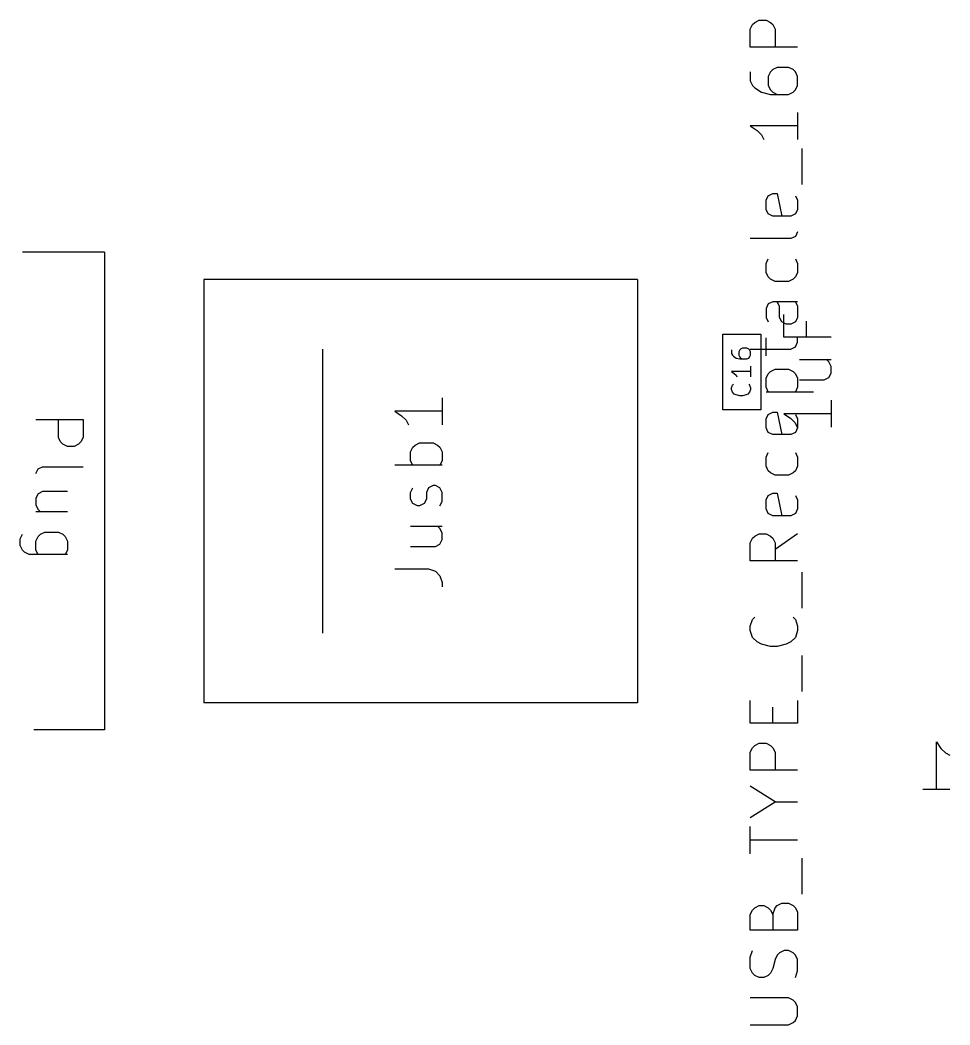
# Model space of a CAD drawing. Extents: x -8 to 301, y -173 to 11.
# Drawn here: x -4.09 to 15.57, y -10.28 to 10.96 of the extents above; entities that cross this region are included whole.
import ezdxf

# ---------------------------------------------------------------- set-up
doc = ezdxf.new("R2010")
doc.units = 0
doc.layers.add('BLACK', color=7, linetype='CONTINUOUS')

msp = doc.modelspace()

# ---------------------------------------------------------------- linework, layer by layer
at = {"layer": 'BLACK', "linetype": 'CONTINUOUS'}
for p, q in [((11.347319, 10.767382), (11.394938, 10.86262)), ((11.394938, 10.86262), (11.442557, 10.910239)), ((11.442557, 10.910239), (11.537795, 10.957858)), ((11.537795, 10.957858), (11.680652, 10.957858)), ((11.680652, 10.957858), (11.77589, 10.910239)), ((11.77589, 10.910239), (11.823509, 10.86262)), ((11.823509, 10.86262), (11.871128, 10.767382)), ((11.347319, 10.38643), (11.347319, 10.767382)), ((11.871128, 10.767382), (11.871128, 10.38643)), ((12.347319, 10.38643), (11.347319, 10.38643)), ((11.347319, 9.86262), (11.347319, 9.672144)), ((11.77589, 9.86262), (11.728271, 9.767382)), ((11.823509, 9.910239), (11.77589, 9.86262)), ((11.918747, 9.957858), (11.823509, 9.910239)), ((12.156842, 9.957858), (11.918747, 9.957858)), ((12.25208, 9.910239), (12.156842, 9.957858)), ((12.2997, 9.86262), (12.25208, 9.910239)), ((12.347319, 9.767382), (12.2997, 9.86262)), ((11.347319, 9.672144), (11.394938, 9.576906)), ((11.394938, 9.576906), (11.442557, 9.529287)), ((11.728271, 9.767382), (11.728271, 9.576906)), ((11.728271, 9.576906), (11.77589, 9.481668)), ((12.2997, 9.481668), (12.347319, 9.576906)), ((12.347319, 9.576906), (12.347319, 9.767382)), ((11.442557, 9.529287), (11.585414, 9.434049)), ((11.585414, 9.434049), (11.77589, 9.38643)), ((11.77589, 9.481668), (11.823509, 9.434049)), ((11.77589, 9.38643), (12.156842, 9.38643)), ((11.823509, 9.434049), (11.918747, 9.38643)), ((12.156842, 9.38643), (12.25208, 9.434049)), ((12.25208, 9.434049), (12.2997, 9.481668)), ((12.347319, 9.005477), (12.347319, 8.434049)), ((12.347319, 8.719763), (11.347319, 8.719763)), ((11.347319, 8.719763), (11.490176, 8.624525)), ((11.490176, 8.624525), (11.585414, 8.529287)), ((11.585414, 8.529287), (11.633033, 8.434049)), ((12.442557, 7.481668), (12.442557, 8.243572)), ((11.680652, 7.148334), (11.728271, 7.243572)), ((11.728271, 7.243572), (11.823509, 7.291191)), ((11.823509, 7.291191), (11.918747, 7.291191)), ((11.918747, 7.291191), (12.013985, 6.815001)), ((12.2997, 7.243572), (12.347319, 7.148334)), ((11.680652, 6.957858), (11.680652, 7.148334)), ((12.347319, 7.148334), (12.347319, 6.957858)), ((11.728271, 6.86262), (11.680652, 6.957858)), ((11.823509, 6.815001), (11.728271, 6.86262)), ((12.204461, 6.815001), (11.823509, 6.815001)), ((12.2997, 6.86262), (12.204461, 6.815001)), ((12.347319, 6.957858), (12.2997, 6.86262)), ((12.2997, 6.386429), (12.204461, 6.33881)), ((12.347319, 6.481667), (12.2997, 6.386429)), ((12.204461, 6.33881), (11.347319, 6.33881)), ((-2.3075, 6.055), (-4.0375, 6.055)), ((-2.3075, 6.055), (-2.3075, -4.045)), ((11.680652, 5.815), (11.728271, 5.910238)), ((11.680652, 5.624524), (11.680652, 5.815)), ((12.2997, 5.910238), (12.347319, 5.815)), ((12.347319, 5.815), (12.347319, 5.624524)), ((11.728271, 5.529286), (11.680652, 5.624524)), ((11.77589, 5.481667), (11.728271, 5.529286)), ((12.2997, 5.529286), (12.25208, 5.481667)), ((12.347319, 5.624524), (12.2997, 5.529286)), ((-0.2075, 5.475), (-0.2075, -3.475)), ((8.9625, 5.475), (-0.2075, 5.475)), ((8.9625, 5.475), (8.9625, -3.475)), ((11.871128, 5.434048), (11.77589, 5.481667)), ((12.156842, 5.434048), (11.871128, 5.434048)), ((12.25208, 5.481667), (12.156842, 5.434048)), ((11.728271, 4.957857), (11.680652, 4.862619)), ((11.823509, 5.005476), (11.728271, 4.957857)), ((12.347319, 5.005476), (11.823509, 5.005476)), ((11.966366, 4.910238), (11.918747, 5.005476)), ((11.966366, 4.672143), (11.966366, 4.910238)), ((12.2997, 5.005476), (12.347319, 4.910238)), ((12.347319, 4.910238), (12.347319, 4.672143)), ((11.680652, 4.862619), (11.680652, 4.672143)), ((12.054819, 4.258095), (12.054819, 4.734285)), ((11.680652, 4.672143), (11.728271, 4.576905)), ((12.013985, 4.576905), (11.966366, 4.672143)), ((12.109223, 4.529286), (12.013985, 4.576905)), ((12.204461, 4.529286), (12.109223, 4.529286)), ((12.2997, 4.576905), (12.204461, 4.529286)), ((12.347319, 4.672143), (12.2997, 4.576905)), ((12.531009, 4.591428), (12.531009, 4.258095)), ((10.77, 2.72), (10.77, 4.32)), ((10.77, 4.32), (11.57, 4.32)), ((11.57, 4.32), (11.57, 2.72)), ((13.054819, 4.258095), (12.054819, 4.258095)), ((11.680652, 3.862619), (11.680652, 4.243571)), ((12.204461, 4.005476), (12.2997, 4.053095)), ((12.2997, 4.053095), (12.347319, 4.148333)), ((12.347319, 4.148333), (12.347319, 4.243571)), ((2.3025, 4), (2.3025, -2)), ((10.951927, 3.986666), (10.951927, 3.910476)), ((10.951927, 3.910476), (10.970975, 3.87238)), ((10.970975, 3.87238), (10.990022, 3.853333)), ((10.990022, 3.853333), (11.047165, 3.815238)), ((11.123356, 3.986666), (11.104308, 3.948571)), ((11.104308, 3.948571), (11.104308, 3.87238)), ((11.104308, 3.87238), (11.123356, 3.834285)), ((11.142403, 4.005714), (11.123356, 3.986666)), ((11.123356, 3.834285), (11.142403, 3.815238)), ((11.180499, 4.024761), (11.142403, 4.005714)), ((11.275737, 4.024761), (11.180499, 4.024761)), ((11.313832, 4.005714), (11.275737, 4.024761)), ((11.33288, 3.986666), (11.313832, 4.005714)), ((11.313832, 3.815238), (11.33288, 3.834285)), ((11.351927, 3.948571), (11.33288, 3.986666)), ((11.33288, 3.834285), (11.351927, 3.87238)), ((11.347319, 4.005476), (12.204461, 4.005476)), ((11.351927, 3.87238), (11.351927, 3.948571)), ((11.047165, 3.815238), (11.123356, 3.79619)), ((11.123356, 3.79619), (11.275737, 3.79619)), ((11.142403, 3.815238), (11.180499, 3.79619)), ((11.275737, 3.79619), (11.313832, 3.815238)), ((11.351927, 3.643809), (11.351927, 3.415238)), ((12.388152, 3.781904), (13.054819, 3.781904)), ((13.0072, 3.734285), (12.95958, 3.781904)), ((13.054819, 3.639047), (13.0072, 3.734285)), ((13.054819, 3.49619), (13.054819, 3.639047)), ((11.351927, 3.529524), (10.951927, 3.529524)), ((10.951927, 3.529524), (11.00907, 3.491428)), ((11.00907, 3.491428), (11.047165, 3.453333)), ((11.047165, 3.453333), (11.066213, 3.415238)), ((11.680652, 3.386428), (11.728271, 3.481666)), ((11.728271, 3.481666), (11.77589, 3.529285)), ((11.77589, 3.529285), (11.871128, 3.576904)), ((11.871128, 3.576904), (12.156842, 3.576904)), ((12.156842, 3.576904), (12.25208, 3.529285)), ((12.25208, 3.529285), (12.2997, 3.481666)), ((12.2997, 3.481666), (12.347319, 3.386428)), ((12.911961, 3.353333), (13.0072, 3.400952)), ((13.0072, 3.400952), (13.054819, 3.49619)), ((10.951927, 3.186667), (10.970975, 3.243809)), ((10.951927, 3.148571), (10.951927, 3.186667)), ((10.970975, 3.243809), (10.990022, 3.262857)), ((11.313832, 3.262857), (11.33288, 3.243809)), ((11.33288, 3.243809), (11.351927, 3.186667)), ((11.351927, 3.186667), (11.351927, 3.148571)), ((11.680652, 3.195952), (11.680652, 3.386428)), ((11.728271, 3.100714), (11.680652, 3.195952)), ((12.347319, 3.195952), (12.2997, 3.100714)), ((12.347319, 3.386428), (12.347319, 3.195952)), ((12.388152, 3.353333), (12.911961, 3.353333)), ((4.832319, 2.97619), (4.832319, 2.404762)), ((10.970975, 3.091428), (10.951927, 3.148571)), ((11.00907, 3.053333), (10.970975, 3.091428)), ((11.047165, 3.034286), (11.00907, 3.053333)), ((11.123356, 3.015238), (11.047165, 3.034286)), ((11.180499, 3.015238), (11.123356, 3.015238)), ((11.256689, 3.034286), (11.180499, 3.015238)), ((11.294784, 3.053333), (11.256689, 3.034286)), ((11.33288, 3.091428), (11.294784, 3.053333)), ((11.351927, 3.148571), (11.33288, 3.091428)), ((11.680652, 3.100714), (12.680652, 3.100714)), ((13.054819, 2.924761), (13.054819, 2.353333)), ((4.832319, 2.690476), (3.832319, 2.690476)), ((3.832319, 2.690476), (3.975176, 2.595238)), ((3.975176, 2.595238), (4.070414, 2.5)), ((11.57, 2.72), (10.77, 2.72)), ((11.680652, 2.529285), (11.728271, 2.624523)), ((11.728271, 2.624523), (11.823509, 2.672142)), ((11.823509, 2.672142), (11.918747, 2.672142)), ((11.918747, 2.672142), (12.013985, 2.195952)), ((13.054819, 2.639047), (12.054819, 2.639047)), ((12.054819, 2.639047), (12.197676, 2.543809)), ((12.2997, 2.624523), (12.347319, 2.529285)), ((-3.757319, 2.51822), (-2.757319, 2.51822)), ((-3.281128, 2.137268), (-3.281128, 2.51822)), ((-2.757319, 2.51822), (-2.757319, 2.137268)), ((4.070414, 2.5), (4.118033, 2.404762)), ((11.680652, 2.338809), (11.680652, 2.529285)), ((11.728271, 2.243571), (11.680652, 2.338809)), ((12.197676, 2.543809), (12.292914, 2.448571)), ((12.292914, 2.448571), (12.340533, 2.353333)), ((12.347319, 2.338809), (12.2997, 2.243571)), ((12.347319, 2.529285), (12.347319, 2.338809)), ((-3.233509, 2.04203), (-3.281128, 2.137268)), ((-2.757319, 2.137268), (-2.804938, 2.04203)), ((11.823509, 2.195952), (11.728271, 2.243571)), ((12.204461, 2.195952), (11.823509, 2.195952)), ((12.2997, 2.243571), (12.204461, 2.195952)), ((-3.18589, 1.994411), (-3.233509, 2.04203)), ((-3.090652, 1.946792), (-3.18589, 1.994411)), ((-2.947795, 1.946792), (-3.090652, 1.946792)), ((-2.852557, 1.994411), (-2.947795, 1.946792)), ((-2.804938, 2.04203), (-2.852557, 1.994411)), ((4.165652, 1.833333), (4.213271, 1.928571)), ((4.213271, 1.928571), (4.26089, 1.97619)), ((4.26089, 1.97619), (4.356128, 2.023809)), ((4.356128, 2.023809), (4.641842, 2.023809)), ((4.641842, 2.023809), (4.73708, 1.97619)), ((4.73708, 1.97619), (4.7847, 1.928571)), ((4.7847, 1.928571), (4.832319, 1.833333)), ((4.165652, 1.642857), (4.165652, 1.833333)), ((4.832319, 1.833333), (4.832319, 1.642857)), ((11.680652, 1.719761), (11.728271, 1.814999)), ((11.680652, 1.529285), (11.680652, 1.719761)), ((12.2997, 1.814999), (12.347319, 1.719761)), ((12.347319, 1.719761), (12.347319, 1.529285)), ((-3.7097, 1.470601), (-3.614461, 1.51822)), ((-3.614461, 1.51822), (-2.757319, 1.51822)), ((4.832319, 1.547619), (3.832319, 1.547619)), ((4.213271, 1.547619), (4.165652, 1.642857)), ((4.832319, 1.642857), (4.7847, 1.547619)), ((11.728271, 1.434047), (11.680652, 1.529285)), ((12.347319, 1.529285), (12.2997, 1.434047)), ((-3.757319, 1.375363), (-3.7097, 1.470601)), ((11.77589, 1.386428), (11.728271, 1.434047)), ((11.871128, 1.338809), (11.77589, 1.386428)), ((12.156842, 1.338809), (11.871128, 1.338809)), ((12.25208, 1.386428), (12.156842, 1.338809)), ((12.2997, 1.434047), (12.25208, 1.386428)), ((4.165652, 0.97619), (4.213271, 1.071428)), ((4.546604, 1.071428), (4.498985, 0.97619)), ((4.641842, 1.119047), (4.546604, 1.071428)), ((4.689461, 1.119047), (4.641842, 1.119047)), ((4.7847, 1.071428), (4.689461, 1.119047)), ((4.832319, 0.97619), (4.7847, 1.071428)), ((-3.7097, 0.946791), (-3.757319, 0.851553)), ((-3.757319, 0.851553), (-3.757319, 0.708696)), ((-3.614461, 0.99441), (-3.7097, 0.946791)), ((-3.090652, 0.99441), (-3.614461, 0.99441)), ((4.165652, 0.833333), (4.165652, 0.97619)), ((4.498985, 0.97619), (4.498985, 0.833333)), ((4.832319, 0.785714), (4.832319, 0.97619)), ((11.680652, 0.814999), (11.728271, 0.910237)), ((11.728271, 0.910237), (11.823509, 0.957856)), ((11.823509, 0.957856), (11.918747, 0.957856)), ((11.918747, 0.957856), (12.013985, 0.481666)), ((12.2997, 0.910237), (12.347319, 0.814999)), ((-3.757319, 0.708696), (-3.7097, 0.613458)), ((4.213271, 0.738095), (4.165652, 0.833333)), ((4.308509, 0.690476), (4.213271, 0.738095)), ((4.356128, 0.690476), (4.308509, 0.690476)), ((4.451366, 0.738095), (4.356128, 0.690476)), ((4.498985, 0.833333), (4.451366, 0.738095)), ((4.7847, 0.690476), (4.832319, 0.785714)), ((11.680652, 0.624523), (11.680652, 0.814999)), ((12.347319, 0.814999), (12.347319, 0.624523)), ((-3.090652, 0.565839), (-3.757319, 0.565839)), ((-3.7097, 0.613458), (-3.66208, 0.565839)), ((11.728271, 0.529285), (11.680652, 0.624523)), ((11.823509, 0.481666), (11.728271, 0.529285)), ((12.204461, 0.481666), (11.823509, 0.481666)), ((12.2997, 0.529285), (12.204461, 0.481666)), ((12.347319, 0.624523), (12.2997, 0.529285)), ((4.165652, 0.261904), (4.832319, 0.261904)), ((4.7847, 0.214285), (4.73708, 0.261904)), ((4.832319, 0.119047), (4.7847, 0.214285)), ((-4.090652, -0.005589), (-4.043033, 0.089648)), ((-3.757319, -0.053208), (-3.7097, 0.042029)), ((-3.7097, 0.042029), (-3.66208, 0.089648)), ((-3.66208, 0.089648), (-3.566842, 0.137267)), ((-3.566842, 0.137267), (-3.281128, 0.137267)), ((-3.281128, 0.137267), (-3.18589, 0.089648)), ((-3.18589, 0.089648), (-3.138271, 0.042029)), ((-3.138271, 0.042029), (-3.090652, -0.053208)), ((4.832319, -0.023809), (4.832319, 0.119047)), ((11.347319, -0.089762), (11.394938, 0.005475)), ((11.394938, 0.005475), (11.442557, 0.053094)), ((11.442557, 0.053094), (11.537795, 0.100713)), ((11.537795, 0.100713), (11.680652, 0.100713)), ((11.680652, 0.100713), (11.77589, 0.053094)), ((11.77589, 0.053094), (11.823509, 0.005475)), ((11.823509, 0.005475), (11.871128, -0.089762)), ((12.347319, 0.100713), (11.871128, -0.232619)), ((-4.090652, -0.148446), (-4.090652, -0.005589)), ((-4.043033, -0.243684), (-4.090652, -0.148446)), ((-3.757319, -0.243684), (-3.757319, -0.053208)), ((-3.090652, -0.053208), (-3.090652, -0.243684)), ((4.165652, -0.166666), (4.689461, -0.166666)), ((4.689461, -0.166666), (4.7847, -0.119047)), ((4.7847, -0.119047), (4.832319, -0.023809)), ((11.347319, -0.470714), (11.347319, -0.089762)), ((11.871128, -0.089762), (11.871128, -0.470714)), ((-3.995414, -0.291303), (-4.043033, -0.243684)), ((-3.900176, -0.338922), (-3.995414, -0.291303)), ((-3.090652, -0.338922), (-3.900176, -0.338922)), ((-3.7097, -0.338922), (-3.757319, -0.243684)), ((-3.090652, -0.243684), (-3.138271, -0.338922)), ((12.347319, -0.470714), (11.347319, -0.470714)), ((3.832319, -0.642857), (4.546604, -0.642857)), ((4.546604, -0.642857), (4.689461, -0.690476)), ((4.689461, -0.690476), (4.7847, -0.785714)), ((4.7847, -0.785714), (4.832319, -0.928571)), ((12.442557, -1.470715), (12.442557, -0.70881)), ((4.832319, -0.928571), (4.832319, -1.023809)), ((11.394938, -1.70881), (11.442557, -1.661191)), ((12.25208, -1.661191), (12.2997, -1.70881)), ((11.347319, -1.851667), (11.394938, -1.70881)), ((11.347319, -1.946905), (11.347319, -1.851667)), ((12.2997, -1.70881), (12.347319, -1.851667)), ((12.347319, -1.851667), (12.347319, -1.946905)), ((11.394938, -2.089762), (11.347319, -1.946905)), ((11.490176, -2.185), (11.394938, -2.089762)), ((12.2997, -2.089762), (12.204461, -2.185)), ((12.347319, -1.946905), (12.2997, -2.089762)), ((11.585414, -2.232619), (11.490176, -2.185)), ((11.77589, -2.280238), (11.585414, -2.232619)), ((11.918747, -2.280238), (11.77589, -2.280238)), ((12.109223, -2.232619), (11.918747, -2.280238)), ((12.204461, -2.185), (12.109223, -2.232619)), ((12.442557, -3.23262), (12.442557, -2.470715)), ((8.9625, -3.475), (-0.2075, -3.475)), ((11.347319, -3.899286), (11.347319, -3.423096)), ((11.823509, -3.899286), (11.823509, -3.565953)), ((12.347319, -3.423096), (12.347319, -3.899286)), ((12.347319, -3.899286), (11.347319, -3.899286)), ((-2.3075, -4.045), (-3.7975, -4.045)), ((11.347319, -4.518334), (11.394938, -4.423096)), ((11.394938, -4.423096), (11.442557, -4.375477)), ((11.442557, -4.375477), (11.537795, -4.327858)), ((11.537795, -4.327858), (11.680652, -4.327858)), ((11.680652, -4.327858), (11.77589, -4.375477)), ((11.77589, -4.375477), (11.823509, -4.423096)), ((11.823509, -4.423096), (11.871128, -4.518334)), ((15.281904, -5.294819), (15.281904, -4.294819)), ((15.281904, -4.294819), (15.377142, -4.437676)), ((15.377142, -4.437676), (15.47238, -4.532914)), ((11.347319, -4.899286), (11.347319, -4.518334)), ((11.871128, -4.518334), (11.871128, -4.899286)), ((15.47238, -4.532914), (15.567618, -4.580533)), ((12.347319, -4.899286), (11.347319, -4.899286)), ((11.871128, -5.565953), (11.347319, -5.23262)), ((14.99619, -5.294819), (15.567618, -5.294819)), ((11.347319, -5.899286), (11.871128, -5.565953)), ((11.871128, -5.565953), (12.347319, -5.565953)), ((11.347319, -6.661191), (11.347319, -6.089763)), ((12.347319, -6.375477), (11.347319, -6.375477)), ((12.442557, -7.518335), (12.442557, -6.75643)), ((11.347319, -7.946906), (11.394938, -7.851668)), ((11.394938, -7.851668), (11.442557, -7.804049)), ((11.442557, -7.804049), (11.537795, -7.75643)), ((11.537795, -7.75643), (11.633033, -7.75643)), ((11.633033, -7.75643), (11.728271, -7.804049)), ((11.728271, -7.804049), (11.77589, -7.851668)), ((11.77589, -7.851668), (11.823509, -7.946906)), ((11.823509, -7.946906), (11.871128, -7.804049)), ((11.871128, -7.804049), (11.918747, -7.75643)), ((11.918747, -7.75643), (12.013985, -7.708811)), ((12.013985, -7.708811), (12.156842, -7.708811)), ((12.156842, -7.708811), (12.25208, -7.75643)), ((12.25208, -7.75643), (12.2997, -7.804049)), ((12.2997, -7.804049), (12.347319, -7.899287)), ((11.347319, -8.280239), (11.347319, -7.946906)), ((11.823509, -7.946906), (11.823509, -8.280239)), ((12.347319, -7.899287), (12.347319, -8.280239)), ((12.347319, -8.280239), (11.347319, -8.280239)), ((11.347319, -8.851668), (11.394938, -8.708811)), ((11.347319, -9.089763), (11.347319, -8.851668)), ((11.871128, -8.899287), (11.823509, -9.089763)), ((11.918747, -8.804049), (11.871128, -8.899287)), ((11.966366, -8.75643), (11.918747, -8.804049)), ((12.061604, -8.708811), (11.966366, -8.75643)), ((12.156842, -8.708811), (12.061604, -8.708811)), ((12.25208, -8.75643), (12.156842, -8.708811)), ((12.2997, -8.804049), (12.25208, -8.75643)), ((12.347319, -8.899287), (12.2997, -8.804049)), ((12.347319, -9.137382), (12.347319, -8.899287)), ((11.394938, -9.185001), (11.347319, -9.089763)), ((11.823509, -9.089763), (11.77589, -9.185001)), ((11.442557, -9.23262), (11.394938, -9.185001)), ((11.537795, -9.280239), (11.442557, -9.23262)), ((11.633033, -9.280239), (11.537795, -9.280239)), ((11.728271, -9.23262), (11.633033, -9.280239)), ((11.77589, -9.185001), (11.728271, -9.23262)), ((12.2997, -9.280239), (12.347319, -9.137382)), ((12.156842, -9.708811), (11.347319, -9.708811)), ((12.25208, -9.75643), (12.156842, -9.708811)), ((12.2997, -9.804049), (12.25208, -9.75643)), ((12.347319, -9.899287), (12.2997, -9.804049)), ((12.347319, -10.089763), (12.347319, -9.899287)), ((12.25208, -10.23262), (12.2997, -10.185001)), ((12.2997, -10.185001), (12.347319, -10.089763)), ((11.347319, -10.280239), (12.156842, -10.280239)), ((12.156842, -10.280239), (12.25208, -10.23262))]:
    msp.add_line(p, q, dxfattribs=at)

doc.saveas('drawing.dxf')
